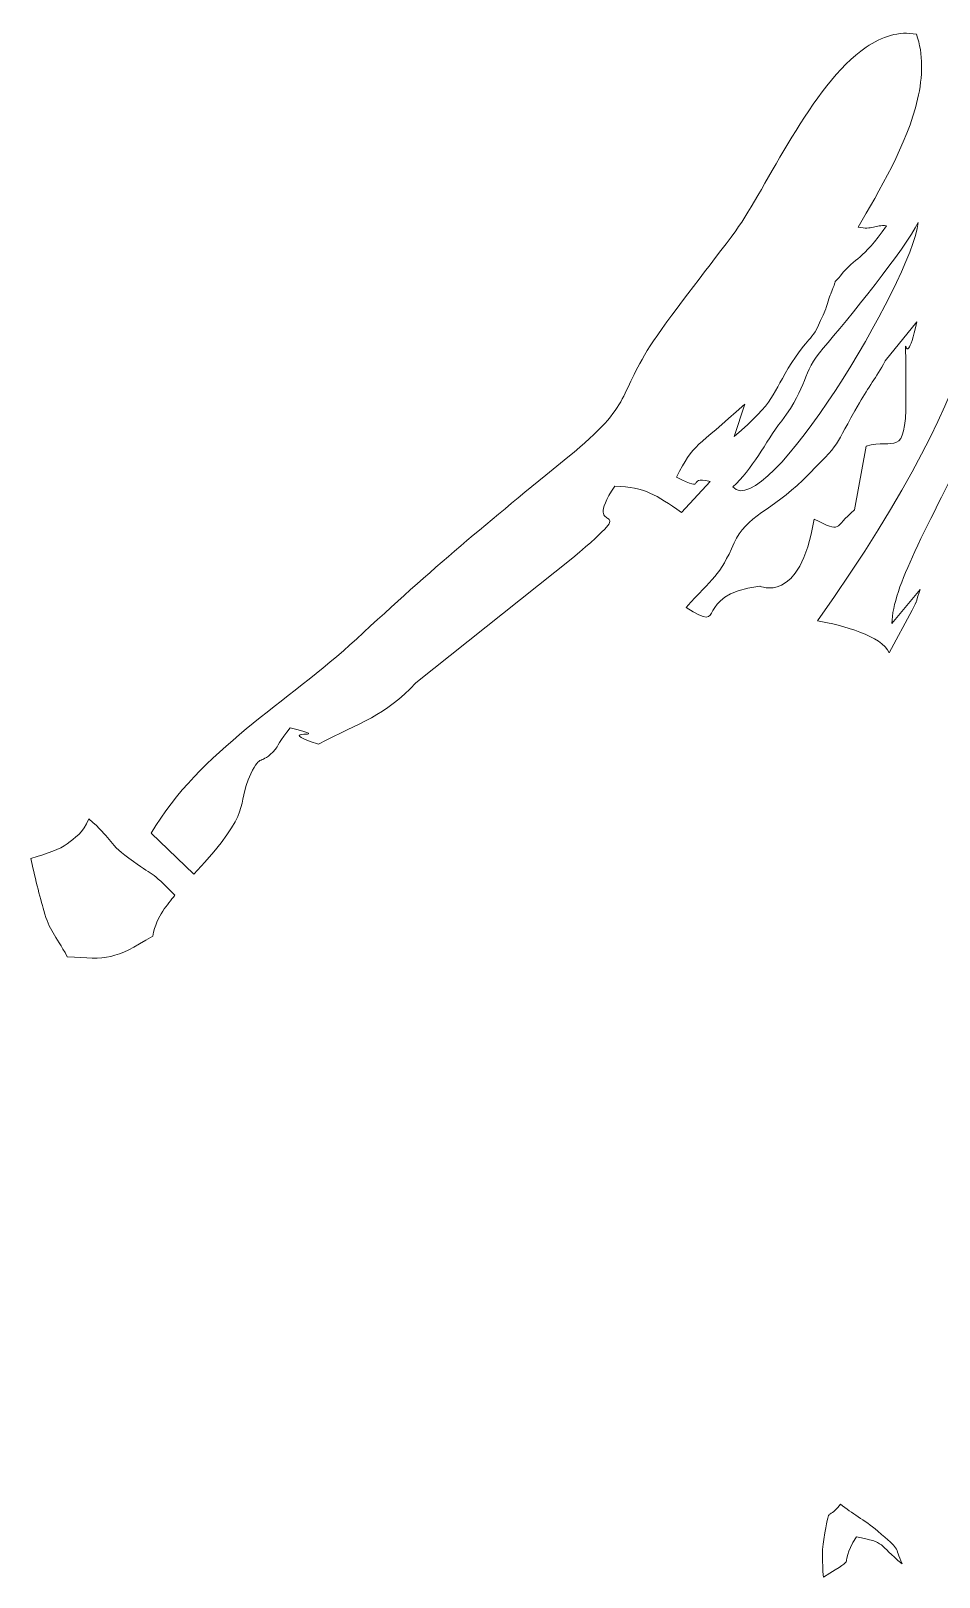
# Model space of a CAD drawing. Header units: millimetres. Extents: x 0 to 413, y 0 to 289.
# Drawn here: x 28.62 to 31.8, y 12.85 to 18.26 of the extents above; entities that cross this region are included whole.
import ezdxf

# ---------------------------------------------------------------- set-up
doc = ezdxf.new("R2010")
doc.units = ezdxf.units.MM
doc.layers.add('ШТАМП', color=7, linetype='Continuous', lineweight=5)

# ---------------------------------------------------------------- blocks, each defined once
blk = doc.blocks.new('A$C785F2B6D')
at = {"color": 0, "linetype": 'ByBlock', "lineweight": -2}
for points, knots in [([(93.976, 73.365), (95.123, 75.337), (97.225, 76.469), (98.849, 77.978), (98.849, 77.978), (100.685, 79.683), (101.949, 80.734), (103.876, 82.299), (103.876, 82.299), (105.49, 83.61), (105.025, 83.753), (105.91, 85.062), (105.91, 85.062), (106.415, 85.81), (107.283, 86.879), (107.861, 87.675), (107.861, 87.675), (108.596, 88.686), (109.656, 91.137), (110.957, 92.032), (110.957, 92.032), (111.336, 92.292), (111.736, 92.421), (112.154, 92.343), (112.154, 92.343), (112.324, 91.867), (112.307, 91.338), (112.183, 90.798), (112.183, 90.798), (111.934, 89.725), (111.258, 88.606), (110.773, 87.764), (110.773, 87.764), (110.938, 87.723), (111.035, 87.74), (111.134, 87.762), (111.134, 87.762), (111.22, 87.781), (111.308, 87.803), (111.444, 87.795), (111.444, 87.795), (110.852, 86.945), (110.727, 87.077), (110.347, 86.607), (110.347, 86.607), (110.106, 86.308), (110.336, 86.678), (110.117, 86.177), (110.117, 86.177), (110.088, 86.112), (110.028, 85.892), (110, 85.823), (110, 85.823), (109.632, 84.925), (109.667, 85.283), (109.196, 84.548), (109.196, 84.548), (108.697, 83.771), (108.826, 83.63), (107.822, 82.791), (107.822, 82.791), (107.822, 82.791), (108.08, 83.555), (108.08, 83.555), (108.08, 83.555), (106.916, 82.511), (106.867, 82.637), (106.453, 81.826), (106.453, 81.826), (107.233, 81.433), (106.635, 81.857), (107.25, 81.723), (107.25, 81.723), (107.25, 81.723), (106.574, 80.985), (106.574, 80.985), (106.574, 80.985), (105.953, 81.406), (105.724, 81.582), (104.987, 81.611), (104.987, 81.611), (104.099, 80.264), (105.813, 81.446), (103.991, 79.908), (103.991, 79.908), (103.991, 79.908), (100.262, 76.935), (100.262, 76.935), (100.262, 76.935), (99.51, 76.141), (98.963, 76.008), (97.948, 75.48), (97.948, 75.48), (96.729, 75.889), (98.457, 75.57), (97.279, 75.868), (97.279, 75.868), (97.025, 75.578), (96.973, 75.412), (96.929, 75.363), (96.929, 75.363), (96.559, 74.954), (96.574, 75.274), (96.343, 74.78), (96.343, 74.78), (95.945, 73.93), (96.474, 74.014), (94.99, 72.391), (94.99, 72.391), (94.99, 72.391), (93.976, 73.365), (93.976, 73.365)], [0, 0, 0, 0, 0.034483, 0.034483, 0.034483, 0.034483, 0.068966, 0.068966, 0.068966, 0.068966, 0.103448, 0.103448, 0.103448, 0.103448, 0.137931, 0.137931, 0.137931, 0.137931, 0.172414, 0.172414, 0.172414, 0.172414, 0.206897, 0.206897, 0.206897, 0.206897, 0.241379, 0.241379, 0.241379, 0.241379, 0.275862, 0.275862, 0.275862, 0.275862, 0.310345, 0.310345, 0.310345, 0.310345, 0.344828, 0.344828, 0.344828, 0.344828, 0.37931, 0.37931, 0.37931, 0.37931, 0.413793, 0.413793, 0.413793, 0.413793, 0.448276, 0.448276, 0.448276, 0.448276, 0.482759, 0.482759, 0.482759, 0.482759, 0.517241, 0.517241, 0.517241, 0.517241, 0.551724, 0.551724, 0.551724, 0.551724, 0.586207, 0.586207, 0.586207, 0.586207, 0.62069, 0.62069, 0.62069, 0.62069, 0.655172, 0.655172, 0.655172, 0.655172, 0.689655, 0.689655, 0.689655, 0.689655, 0.724138, 0.724138, 0.724138, 0.724138, 0.758621, 0.758621, 0.758621, 0.758621, 0.793103, 0.793103, 0.793103, 0.793103, 0.827586, 0.827586, 0.827586, 0.827586, 0.862069, 0.862069, 0.862069, 0.862069, 0.896552, 0.896552, 0.896552, 0.896552, 0.931034, 0.931034, 0.931034, 0.931034, 1, 1, 1, 1]), ([(109.803, 78.411), (114.275, 84.709), (113.436, 86.51), (114.588, 88.698), (114.588, 88.698), (114.588, 88.698), (114.75, 89.04), (114.75, 89.04), (114.75, 89.04), (114.764, 89.134), (114.799, 89.16), (114.828, 89.218), (114.828, 89.218), (114.826, 87.806), (114.699, 87.189), (114.482, 85.905), (114.482, 85.905), (114.126, 83.802), (112.857, 81.651), (112.118, 80.06), (112.118, 80.06), (111.796, 79.366), (111.575, 78.779), (111.573, 78.349), (111.573, 78.349), (111.573, 78.349), (112.245, 79.153), (112.245, 79.153), (112.245, 79.153), (112.062, 78.613), (112.233, 79.057), (112.056, 78.666), (112.056, 78.666), (112.056, 78.666), (111.507, 77.653), (111.507, 77.653), (111.507, 77.653), (111.331, 78.049), (110.402, 78.312), (109.803, 78.411)], [0, 0, 0, 0, 0.090909, 0.090909, 0.090909, 0.090909, 0.181818, 0.181818, 0.181818, 0.181818, 0.272727, 0.272727, 0.272727, 0.272727, 0.363636, 0.363636, 0.363636, 0.363636, 0.454545, 0.454545, 0.454545, 0.454545, 0.545455, 0.545455, 0.545455, 0.545455, 0.636364, 0.636364, 0.636364, 0.636364, 0.727273, 0.727273, 0.727273, 0.727273, 0.818182, 0.818182, 0.818182, 0.818182, 1, 1, 1, 1]), ([(107.79, 81.592), (108.271, 82.013), (108.551, 82.639), (108.953, 83.163), (108.953, 83.163), (109.601, 84.009), (109.412, 84.281), (109.94, 84.89), (109.94, 84.89), (110.508, 85.544), (111.902, 87.264), (112.194, 87.868), (112.194, 87.868), (112.048, 86.494), (108.567, 80.709), (107.79, 81.592)], [0, 0, 0, 0, 0.2, 0.2, 0.2, 0.2, 0.4, 0.4, 0.4, 0.4, 0.6, 0.6, 0.6, 0.6, 1, 1, 1, 1]), ([(106.681, 78.728), (107.314, 79.432), (107.485, 79.475), (107.822, 80.26), (107.822, 80.26), (108.095, 80.898), (108.74, 81.046), (109.453, 81.752), (109.453, 81.752), (110.436, 82.725), (110.156, 82.476), (110.802, 83.591), (110.802, 83.591), (111.023, 83.973), (111.186, 84.171), (111.414, 84.582), (111.414, 84.582), (111.414, 84.582), (112.164, 85.513), (112.164, 85.513), (112.164, 85.513), (111.811, 83.898), (111.91, 86.161), (111.906, 83.657), (111.906, 83.657), (111.904, 82.251), (111.621, 82.751), (110.962, 82.563), (110.962, 82.563), (110.962, 82.563), (110.684, 81.044), (110.684, 81.044), (110.684, 81.044), (110.177, 80.623), (110.401, 80.485), (109.724, 80.826), (109.724, 80.826), (109.389, 78.771), (108.432, 79.237), (108.431, 79.237), (108.431, 79.237), (106.765, 79.017), (107.717, 78.07), (106.681, 78.728)], [0, 0, 0, 0, 0.083333, 0.083333, 0.083333, 0.083333, 0.166667, 0.166667, 0.166667, 0.166667, 0.25, 0.25, 0.25, 0.25, 0.333333, 0.333333, 0.333333, 0.333333, 0.416667, 0.416667, 0.416667, 0.416667, 0.5, 0.5, 0.5, 0.5, 0.583333, 0.583333, 0.583333, 0.583333, 0.666667, 0.666667, 0.666667, 0.666667, 0.75, 0.75, 0.75, 0.75, 0.833333, 0.833333, 0.833333, 0.833333, 1, 1, 1, 1]), ([(94.532, 71.895), (94.37, 71.665), (94.11, 71.431), (94.01, 70.923), (94.01, 70.923), (93.091, 70.358), (92.94, 70.365), (91.98, 70.434), (91.98, 70.434), (91.686, 70.975), (91.557, 71.043), (91.421, 71.528), (91.421, 71.528), (91.339, 71.817), (91.187, 72.402), (91.116, 72.77), (91.116, 72.77), (91.536, 72.894), (91.792, 72.98), (91.976, 73.118), (91.976, 73.118), (92.159, 73.256), (92.357, 73.374), (92.491, 73.705), (92.491, 73.705), (93.049, 73.24), (92.901, 73.173), (93.445, 72.773), (93.445, 72.773), (94.057, 72.323), (93.941, 72.507), (94.532, 71.895)], [0, 0, 0, 0, 0.111111, 0.111111, 0.111111, 0.111111, 0.222222, 0.222222, 0.222222, 0.222222, 0.333333, 0.333333, 0.333333, 0.333333, 0.444444, 0.444444, 0.444444, 0.444444, 0.555556, 0.555556, 0.555556, 0.555556, 0.666667, 0.666667, 0.666667, 0.666667, 0.777778, 0.777778, 0.777778, 0.777778, 1, 1, 1, 1]), ([(109.946, 55.701), (109.934, 55.794), (109.899, 56.324), (109.951, 56.594), (109.951, 56.594), (110.125, 57.5), (109.987, 56.969), (110.348, 57.432), (110.348, 57.432), (110.626, 57.203), (110.907, 57.072), (111.234, 56.794), (111.234, 56.794), (111.778, 56.334), (111.63, 56.444), (111.817, 56.013), (111.817, 56.013), (111.234, 56.491), (111.44, 56.521), (110.727, 56.659), (110.727, 56.659), (110.225, 55.832), (110.862, 56.27), (109.946, 55.701)], [0, 0, 0, 0, 0.142857, 0.142857, 0.142857, 0.142857, 0.285714, 0.285714, 0.285714, 0.285714, 0.428571, 0.428571, 0.428571, 0.428571, 0.571429, 0.571429, 0.571429, 0.571429, 0.714286, 0.714286, 0.714286, 0.714286, 1, 1, 1, 1])]:
    blk.add_open_spline(points, degree=3, knots=knots, dxfattribs=at)
blk = doc.blocks.new('A$C4C6A475C (2)111')
at = {"layer": 'ШТАМП', "color": 251, "linetype": 'ByBlock', "lineweight": 5, "xscale": 0.1965941649481929, "yscale": 0.1965941649481929, "zscale": 0.1965941649481929}
blk.add_blockref('A$C785F2B6D', (-530.3215, 6.1774), dxfattribs=at)

msp = doc.modelspace()

# ---------------------------------------------------------------- block references
at = {"layer": 'ШТАМП', "color": 0, "lineweight": 5, "xscale": 0.75, "yscale": 0.75, "zscale": 0.75}
msp.add_blockref('A$C4C6A475C (2)111', (412.922, 0), dxfattribs=at)

doc.saveas('drawing.dxf')
